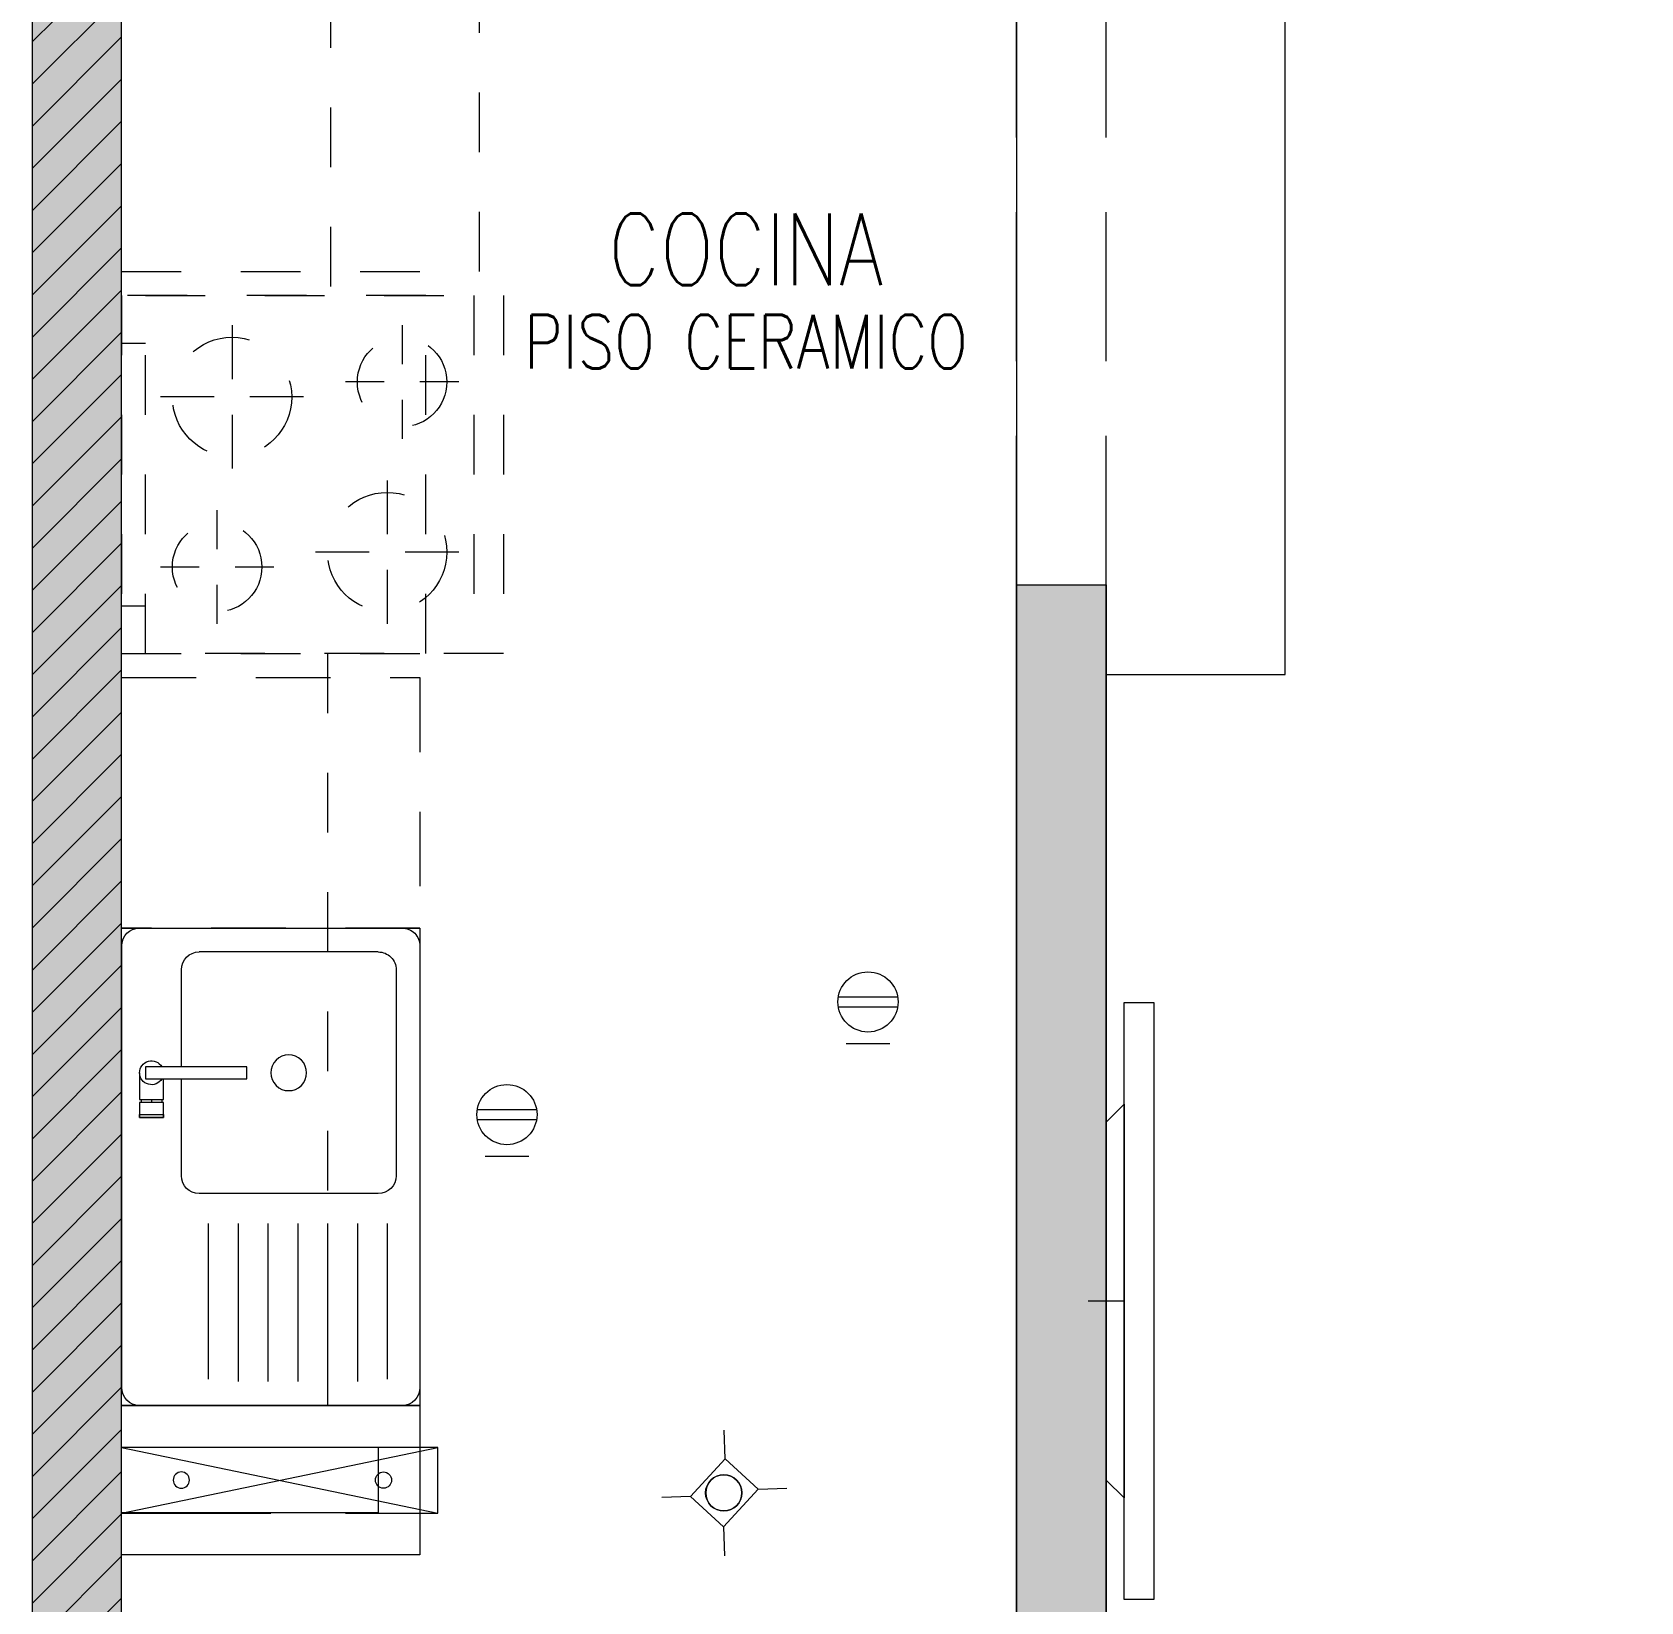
# Model space of a CAD drawing. Header units: millimetres. Extents: x 3738 to 3833, y 1327 to 1657.
# Drawn here: x 3778.822 to 3781.518, y 1483.259 to 1485.889 of the extents above; entities that cross this region are included whole.
import ezdxf
from ezdxf.enums import TextEntityAlignment as Align

# ---------------------------------------------------------------- set-up
doc = ezdxf.new("R2010")
doc.units = ezdxf.units.MM
doc.set_wipeout_variables(frame=1)
doc.linetypes.add('HIDDEN2', pattern=[0.1875, 0.125, -0.0625])
doc.linetypes.add('X-REF_DP_Arquitectura$0$HIDDEN', pattern=[0.375, 0.25, -0.125])
doc.layers.get('0').update_dxf_attribs({"color": 251, "lineweight": 9})
for name, color, linetype, lineweight in [('01', 251, 'Continuous', 13), ('A-07', 251, 'Continuous', 13), ('A-COCINAS-LAV', 251, 'Continuous', 13), ('A-MOBILIARIO', 251, 'Continuous', 13), ('A-MURO BAJO', 251, 'Continuous', 13), ('A-MUROS', 251, 'Continuous', 13), ('A-PROYECCIONES', 251, 'HIDDEN2', 13), ('A-PUERTAS', 251, 'Continuous', 13), ('A-TEXTO-ACABADO PISO', 251, 'Continuous', 13), ('A-TEXTO-AMBIENTE', 251, 'Continuous', 13), ('A_20_Estructuras', 251, 'Continuous', 13), ('A_30_DispositivosSanit', 251, 'Continuous', 13), ('A_50_TextoAmbiente', 251, 'Continuous', 13), ('A_50_Vigas', 251, 'X-REF_DP_Arquitectura$0$HIDDEN', 13), ('A_60_HatchEstructuras', 251, 'Continuous', 13), ('DLP_MURO ALTO', 251, 'Continuous', 13), ('MURO CF 120', 251, 'Continuous', 13), ('MURO CF 60', 251, 'Continuous', 13)]:
    doc.layers.add(name, color=color, linetype=linetype, lineweight=lineweight)
doc.layers.add('A_30_AccesoriosSanit', color=251, linetype='Continuous', lineweight=13, plot=False)
doc.layers.get('A_30_AccesoriosSanit').off()
doc.styles.add('ROMANS', font='romans.shx', dxfattribs={"width": 0.8})

# ---------------------------------------------------------------- blocks, each defined once
blk = doc.blocks.new('ESTRUC_P1')
at = {"layer": 'A_60_HatchEstructuras'}
h = blk.add_hatch(color=256, dxfattribs=at)
h.dxf.hatch_style = 1
h.paths.add_polyline_path([(9.15, -7.725), (10.65, -7.725), (10.65, -8.475), (10.8, -8.475), (10.8, -7.525), (9, -7.525), (9, -8.4), (7.5, -8.4), (7.5, -7.9), (7.35, -7.9), (7.35, -8.6), (9, -8.6), (9, -13.79), (9.15, -13.79)])
h.paths.add_polyline_path([(10.8, -10.625), (10.65, -10.625), (10.65, -13.7), (10.5, -13.7), (10.5, -13.85), (10.8, -13.85)])
h.paths.add_polyline_path([(7.5, -10.35), (7.35, -10.35), (7.35, -13.85), (7.65, -13.85), (7.65, -13.7), (7.5, -13.7)])
at = {"elevation": 0}
for points in [[(9.15, -12.07), (9.68, -12.18)], [(9.15, -12.18), (9.68, -12.07)]]:
    blk.add_lwpolyline(points, dxfattribs=at)
at = {"layer": 'A_20_Estructuras'}
for points in [[(9.15, -7.725), (10.65, -7.725), (10.65, -8.475), (10.8, -8.475), (10.8, -7.525), (9, -7.525), (9, -8.4), (7.5, -8.4), (7.5, -7.9), (7.35, -7.9), (7.35, -8.6), (9, -8.6), (9, -13.79), (9.15, -13.79)], [(10.8, -10.625), (10.65, -10.625), (10.65, -13.7), (10.5, -13.7), (10.5, -13.85), (10.8, -13.85)]]:
    blk.add_lwpolyline(points, close=True, dxfattribs=at)
at = {"layer": 'A_50_Vigas'}
for points in [[(10.65, -10.625), (10.65, -8.475)], [(10.8, -10.625), (10.8, -8.475)]]:
    blk.add_lwpolyline(points, dxfattribs=at)
at = {"layer": 'A_50_Vigas', "elevation": 0}
blk.add_lwpolyline([(9.15, -12.18), (9.68, -12.18), (9.68, -12.07), (9.15, -12.07)], dxfattribs=at)
blk = doc.blocks.new('A$C33FC7C8B')
at = {"ltscale": 0.5}
for p, q in [((0.08, 0.64, -0.0001), (0.52, 0.64, 0.0001)), ((0.08, 0.64, -0.0001), (0.08, 0.6, -0.0001)), ((0.52, 0.64, 0.0001), (0.52, 0.6, 0.0001)), ((0, 0, -0.0001), (0, 0.6, -0.0001)), ((0, 0.6, -0.0001), (0.6, 0.6, 0.0001)), ((0.6, 0.6, 0.0001), (0.6, 0, 0.0001)), ((0.145, 0.575, -0.0001), (0.145, 0.51, -0.0001)), ((0.43, 0.485, 0.0001), (0.43, 0.575, 0.0001)), ((0.05, 0.48, -0.0001), (0.115, 0.48, -0.0001)), ((0.175, 0.48, -0.0001), (0.24, 0.48, 0)), ((0.145, 0.45, -0.0001), (0.145, 0.385, -0.0001)), ((0.4, 0.455, 0), (0.31, 0.455, 0)), ((0.55, 0.455, 0.0001), (0.46, 0.455, 0.0001)), ((0.43, 0.335, 0.0001), (0.43, 0.425, 0.0001)), ((0.17, 0.225, -0.0001), (0.17, 0.315, -0.0001)), ((0.455, 0.2, 0.0001), (0.455, 0.265, 0.0001)), ((0.14, 0.195, -0.0001), (0.05, 0.195, -0.0001)), ((0.29, 0.195, 0), (0.2, 0.195, 0)), ((0.17, 0.075, -0.0001), (0.17, 0.165, -0.0001)), ((0.425, 0.17, 0.0001), (0.36, 0.17, 0)), ((0.55, 0.17, 0.0001), (0.485, 0.17, 0.0001)), ((0.455, 0.075, 0.0001), (0.455, 0.14, 0.0001)), ((0.6, 0.05, 0.0001), (0, 0.05, -0.0001)), ((0.6, 0, 0.0001), (0, 0, -0.0001))]:
    blk.add_line(p, q, dxfattribs=at)
for centre, radius in [((0.145, 0.48), 0.075), ((0.43, 0.455), 0.1), ((0.17, 0.195), 0.1), ((0.455, 0.17), 0.075)]:
    blk.add_circle(centre, radius, dxfattribs=at)
blk = doc.blocks.new('A$C4BFA03A9')
for points in [[(0.06, -0.5), (0.11, -0.5), (0.11, 0.5), (0.06, 0.5)], [(0.03, -0.3), (0.06, -0.33), (0.06, 0.33), (0.03, 0.3)]]:
    blk.add_lwpolyline(points, close=True)
at = {"layer": 'A-PROYECCIONES', "ltscale": 0.15}
blk.add_line((0.06, 0), (0, 0), dxfattribs=at)
blk = doc.blocks.new('*U260')
blk.add_wipeout([(0, 0), (0, -0.0202), (0.17, -0.0202), (0.17, 0)])
blk.add_lwpolyline([(0, 0), (0.17, 0), (0.17, -0.0202), (0, -0.0202)], close=True)
blk = doc.blocks.new('LAV-COC_01')
for p, q in [((0.4, 0.8121, 0), (-0.04, 0.8121, 0)), ((-0.07, 0.0421, 0), (-0.07, 0.7821, 0)), ((0.43, 0.0421, 0), (0.43, 0.7821, 0)), ((0.36, 0.4571, 0), (0.06, 0.4571, 0)), ((0.03, 0.0821, 0), (0.03, 0.4271, 0)), ((0.39, 0.0821, 0), (0.39, 0.4271, 0)), ((0.36, 0.0521, 0), (0.06, 0.0521, 0)), ((-0.04, 0.0121, 0), (0.4, 0.0121, 0))]:
    blk.add_line(p, q)
at = {"color": 7, "extrusion": (-8.98137e-08, -2.25601e-18, 1)}
for p, q in [((0.075, 0.507, 0), (0.075, 0.768, 0)), ((0.125, 0.5071, 0), (0.125, 0.7721, 0)), ((0.175, 0.5071, 0), (0.175, 0.7721, 0))]:
    blk.add_line(p, q, dxfattribs=at)
at = {"color": 7}
for p, q in [((0.225, 0.5071, 0), (0.225, 0.7721, 0)), ((0.275, 0.5071, 0), (0.275, 0.7721, 0)), ((0.325, 0.5071, 0), (0.325, 0.7721, 0)), ((0.375, 0.507, 0), (0.375, 0.768, 0))]:
    blk.add_line(p, q, dxfattribs=at)
at = {"extrusion": (-4.49068e-08, 3.60285e-08, 1), "elevation": 0}
for points in [[(0, 0.3296), (0, 0.3046), (-0.04, 0.3046), (-0.04, 0.3296)], [(0, 0.3296), (-0.04, 0.3296), (-0.04, 0.3246), (0, 0.3246)]]:
    blk.add_lwpolyline(points, close=True, dxfattribs=at)
blk.add_lwpolyline([(-0.04, 0.2546), (-0.04, 0.2996), (0, 0.2996), (0, 0.2646)], dxfattribs=at)
at = {"extrusion": (-4.49068e-08, 3.60285e-08, 1)}
blk.add_arc((-0.02, 0.2546, 0), 0.02, 29.9997, 329.9997, dxfattribs=at)
for centre, start_param, end_param in [((-0.04, 0.7821, 0), -0.785398, 0.785398), ((0.4, 0.7821, 0), -2.356194, -0.785398), ((0.06, 0.4271, 0), -0.785398, 0.785398), ((0.36, 0.4271, 0), -2.356194, -0.785398), ((0.06, 0.0821, 0), 0.785398, 2.356194), ((0.36, 0.0821, 0), 2.356194, 3.926991), ((-0.04, 0.0421, 0), 0.785398, 2.356194), ((0.4, 0.0421, 0), 2.356194, 3.926991)]:
    blk.add_ellipse(centre, major_axis=(-0.0212, 0.0212), ratio=1, start_param=start_param, end_param=end_param)
blk.add_ellipse((0.21, 0.2546, 0), major_axis=(-0.0212, 0.0212), ratio=1)
at = {"layer": '01', "extrusion": (-4.49068e-08, 3.60285e-08, 1), "elevation": 0}
for points in [[(-0.0375, 0.2996), (-0.0375, 0.3046)], [(-0.02, 0.2996), (-0.02, 0.3046)], [(-0.0025, 0.2996), (-0.0025, 0.3046)]]:
    blk.add_lwpolyline(points, dxfattribs=at)
at = {"extrusion": (-4.49068e-08, 3.60285e-08, 1), "rotation": 359.9380941588614}
blk.add_blockref('*U260', (-0.03, 0.2648, 0), dxfattribs=at)
blk = doc.blocks.new('DPTO 75')
at = {"layer": 'A-MURO BAJO', "elevation": 0}
blk.add_lwpolyline([(-1.7, 3.25), (-2, 3.25), (-2, 1.85), (-1.55, 1.85), (-1.55, 3.1), (-1.7, 3.1), (-1.7, 3.2)], dxfattribs=at)
at = {"layer": 'A-MUROS'}
for p, q in [((-1.7, 3.1, 0), (-1.7, 6.325, 0)), ((-1.55, 5.875, 0), (-1.55, 3.1, 0)), ((-1.55, 3.1, 0), (-1.7, 3.1, 0))]:
    blk.add_line(p, q, dxfattribs=at)
at = {"layer": 'A-PROYECCIONES', "ltscale": 0.5}
blk.add_line((-0.4, 1.1, 0), (-0.4, 2.615, 0), dxfattribs=at)
at = {"layer": 'A-PROYECCIONES', "ltscale": 0.5, "elevation": 0}
blk.add_lwpolyline([(-0.56, 3.215), (-0.56, 2.615), (-0.05, 2.615), (-0.05, 3.215)], close=True, dxfattribs=at)
blk.add_lwpolyline([(-0.05, 2.575), (-0.65, 2.575), (-0.65, 1.1025)], dxfattribs=at)
at = {"layer": 'A-PUERTAS'}
blk.add_line((-0.05, 3.255, 0), (-0.05, 2.575, 0), dxfattribs=at)
at = {"layer": 'DLP_MURO ALTO', "elevation": 0}
blk.add_lwpolyline([(-0.05, 4.545), (-0.48, 4.545), (-0.48, 4.655), (-0.05, 4.655)], dxfattribs=at)
at = {"layer": 'A-COCINAS-LAV', "extrusion": (4.49068e-08, 3.60285e-08, -1), "zscale": -1.000000000000001}
blk.add_blockref('LAV-COC_01', (0.12, 3.6629, 0), dxfattribs=at)
at = {"layer": 'A-MOBILIARIO', "xscale": -1}
blk.add_blockref('A$C4BFA03A9', (-1.67, 4.3, 0), dxfattribs=at)
at = {"layer": 'A-PROYECCIONES', "ltscale": 0.5, "extrusion": (-4.40218e-06, -0.000440452, 1), "rotation": 269.9999974828772}
blk.add_blockref('A$C33FC7C8B', (-0.69, 3.215, -0.0013), dxfattribs=at)
at = {"layer": 'A-MURO BAJO', "elevation": 0}
blk.add_lwpolyline([(-0.05, 3.675), (-0.55, 3.675), (-0.55, 4.475), (-0.05, 4.475)], close=True, dxfattribs=at)
at = {"layer": 'A-MUROS'}
blk.add_line((-0.05, 6.265, 0), (-0.05, 0.2, 0), dxfattribs=at)
at = {"layer": 'A-PROYECCIONES', "ltscale": 0.5}
blk.add_line((-0.395, 3.215, 0), (-0.395, 4.475, 0), dxfattribs=at)
at = {"layer": 'A-PROYECCIONES', "elevation": 0}
blk.add_lwpolyline([(-0.05, 3.255), (-0.55, 3.255), (-0.55, 3.675), (-0.05, 3.675)], close=True, dxfattribs=at)
at = {"layer": 'DLP_MURO ALTO', "elevation": 0}
blk.add_lwpolyline([(-0.05, 4.475), (-0.55, 4.475), (-0.55, 4.725), (-0.05, 4.725)], dxfattribs=at)
blk = doc.blocks.new('TF_P1')
at = {"rotation": 180}
blk.add_blockref('DPTO 75', (10.45, 3.525, 0), dxfattribs=at)
blk = doc.blocks.new('TEXTO AMBIENTES P1')
at = {"layer": 'A-TEXTO-ACABADO PISO', "insert": (10.1962, -10.1722), "char_height": 0.09, "attachment_point": 2, "rotation": 0, "style": 'ROMANS'}
blk.add_mtext_dynamic_manual_height_columns('PISO CERAMICO', width=1.20225, gutter_width=12.5, heights=[0], dxfattribs=at)
at = {"layer": 'A-TEXTO-AMBIENTE', "style": 'ROMANS', "width": 0.8}
blk.add_text('COCINA', height=0.12, dxfattribs=at).set_placement((10.1962, -10.1226, 0), align=Align.CENTER)
blk = doc.blocks.new('SUBE')
at = {"layer": 'A_30_DispositivosSanit', "color": 2}
blk.add_circle((0, 0), 18.7, dxfattribs=at)
blk = doc.blocks.new('A$Ce4faf536')
at = {"layer": 'A_30_AccesoriosSanit'}
for p, xscale, yscale, zscale, rotation in [((-0.4194, 0.1), 0.0007258342835344187, 0.0007258342835344187, 0.0007258342835344187, 269.9999891411235), ((-0.0806, 0.1), -0.0007258342835348668, 0.0007258342835348668, 0.0007258342835348667, 89.99998914112356)]:
    blk.add_blockref('SUBE', p, dxfattribs=dict(at, xscale=xscale, yscale=yscale, zscale=zscale, rotation=rotation))
blk = doc.blocks.new('R')
at = {"layer": 'A_30_DispositivosSanit', "linetype": 'Continuous'}
for p, q in [((-0.0083, -0.0497), (-0.0083, 0.0497)), ((0.0083, -0.0497), (0.0083, 0.0497)), ((0.0694, -0.0367), (0.0694, 0.0367))]:
    blk.add_line(p, q, dxfattribs=at)
blk.add_circle((0, 0), 0.0504, dxfattribs=at)
blk = doc.blocks.new('0-sumidero')
for p, q in [((-0.0421, 0.0382), (-0.0763, 0.0724)), ((0.0435, 0.0382), (0.0777, 0.0724)), ((0.0435, 0.0382), (-0.0421, 0.0382)), ((-0.0421, 0.0382), (-0.0421, -0.0369)), ((0.0435, -0.0369), (0.0435, 0.0382)), ((-0.0421, -0.0369), (-0.0763, -0.0711)), ((-0.0421, -0.0369), (0.0435, -0.0369)), ((0.0435, -0.0369), (0.0777, -0.0711))]:
    blk.add_line(p, q)
blk.add_circle((0, 0), 0.0303)
blk = doc.blocks.new('sum')
at = {"layer": 'A_30_DispositivosSanit', "rotation": 45.00000007321594}
blk.add_blockref('0-sumidero', (0, 0), dxfattribs=at)
blk = doc.blocks.new('trampa')
at = {"layer": 'A_30_DispositivosSanit'}
blk.add_circle((0.0015, 0.0015), 0.0303, dxfattribs=at)
blk = doc.blocks.new('is-des-tf_28.02.2025')
at = {"layer": 'A_30_DispositivosSanit', "linetype": 'Continuous', "rotation": 269.9999999530743}
for p in [(-32.2992, -0.8738), (-32.9043, -1.0626, 0)]:
    blk.add_blockref('R', p, dxfattribs=at)
at = {"layer": 'A_30_DispositivosSanit', "xscale": -1, "rotation": 272.2809650492279}
blk.add_blockref('sum', (-32.5409, -1.6965, 0), dxfattribs=at)
at = {"layer": 'A_30_DispositivosSanit', "color": 1, "ltscale": 0.015, "rotation": 180}
blk.add_blockref('A$Ce4faf536', (-33.5306, -1.575, 0), dxfattribs=at)
at = {"layer": 'A_30_DispositivosSanit', "rotation": 270}
blk.add_blockref('trampa', (-32.5425, -1.695, 0), dxfattribs=at)
blk = doc.blocks.new('TORRE F HATCH CORTAFUEGO')
at = {"layer": 'MURO CF 60'}
h = blk.add_hatch(dxfattribs=at)
h.set_pattern_fill('_USER', color=256, scale=0.05, angle=45, pattern_type=0)
h.set_pattern_definition([(45, (-21.67, -43.67528), (-0.03535534, 0.03535534), [])])
edge = h.paths.add_edge_path()
edge.add_line((-9, 8.6), (-9.15, 8.6))
edge.add_line((-9.15, 8.6), (-9.15, 13.7899))
edge.add_line((-9.15, 13.7899), (-9, 13.7899))
edge.add_line((-9, 13.7899), (-9, 8.6))
edge = h.paths.add_edge_path()
edge.add_line((-9, 5.2499), (-9.15, 5.2499))
edge.add_line((-9.15, 5.2499), (-9.15, 0.06))
edge.add_line((-9.15, 0.06), (-9, 0.06))
edge.add_line((-9, 0.06), (-9, 5.2499))
edge = h.paths.add_edge_path()
edge.add_line((-38.35, 8.6), (-38.35, 13.7899))
edge.add_line((-38.35, 13.7899), (-38.2, 13.7899))
edge.add_line((-38.2, 13.7899), (-38.2, 8.6))
edge.add_line((-38.2, 8.6), (-38.35, 8.6))
edge = h.paths.add_edge_path()
edge.add_line((-38.35, 5.2499), (-38.2, 5.2499))
edge.add_line((-38.2, 5.2499), (-38.2, 0.06))
edge.add_line((-38.2, 0.06), (-38.35, 0.06))
edge.add_line((-38.35, 0.06), (-38.35, 5.2499))

msp = doc.modelspace()

# ---------------------------------------------------------------- block references
at = {"color": 251}
msp.add_blockref('ESTRUC_P1', (3769.8221, 1495.5876), dxfattribs=at)

# ---------------------------------------------------------------- next in the draw order: block references
msp.add_blockref('TF_P1', (3768.4721, 1484.5379), dxfattribs=at)

# ---------------------------------------------------------------- next in the draw order: block references
at = {"layer": 'A-07'}
msp.add_blockref('is-des-tf_28.02.2025', (3812.5221, 1485.1379), dxfattribs=at)
at = {"layer": 'A_50_TextoAmbiente'}
msp.add_blockref('TEXTO AMBIENTES P1', (3769.8221, 1495.5879), dxfattribs=at)
at = {"layer": 'MURO CF 120', "color": 251}
msp.add_blockref('TORRE F HATCH CORTAFUEGO', (3817.1721, 1481.7379), dxfattribs=at)

doc.saveas('drawing.dxf')
